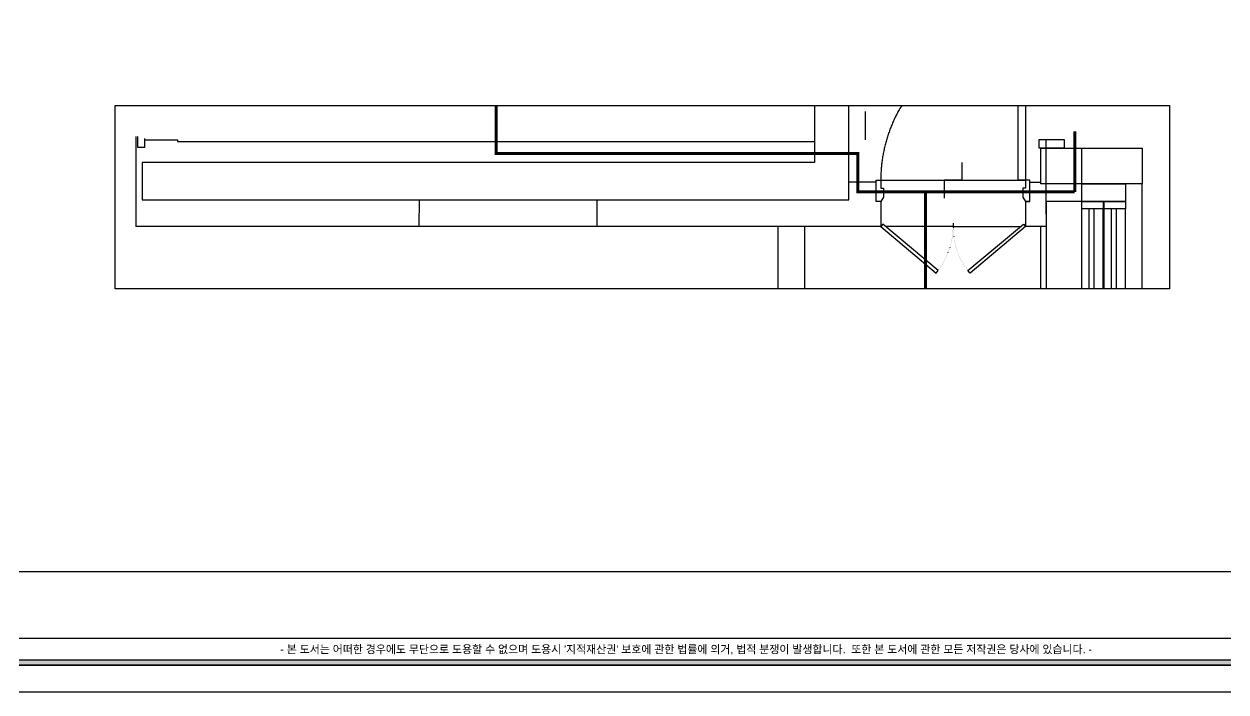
# Model space of a CAD drawing. Header units: millimetres. Extents: x 0 to 460316, y -63250 to 103204.
# Drawn here: x 207048 to 213804, y 31154 to 34910 of the extents above; entities that cross this region are included whole.
import ezdxf
from ezdxf.enums import TextEntityAlignment as Align

# ---------------------------------------------------------------- set-up
doc = ezdxf.new("R2010")
doc.units = ezdxf.units.MM
doc.header["$LTSCALE"] = 25
doc.linetypes.add('ACAD_ISO05W100', pattern=[33, 24, -3, 0, -3, 0, -3])
doc.linetypes.add('DOT', pattern=[0.25, 0, -0.25])
for name, color, linetype in [('06-LIGHT', 4, 'Continuous'), ('07-DIM WAL', 5, 'Continuous'), ('2-con', 2, 'Continuous'), ('ac-door', 30, 'Continuous'), ('ac-Ref', 8, 'Continuous'), ('ac-text', 7, 'Continuous'), ('ac-wall-fin', 3, 'Continuous'), ('ac-window', 140, 'Continuous'), ('CEIL-LIGHT', 7, 'Continuous'), ('F-SYM', 7, 'Continuous'), ('FORM(YOURNAME)-11', 1, 'Continuous'), ('설비', 140, 'Continuous')]:
    doc.layers.add(name, color=color, linetype=linetype)
doc.styles.add('YOURNAME', font='HY울릉도M.TTF')

# ---------------------------------------------------------------- blocks, each defined once
blk = doc.blocks.new('FORM-PLAN')
at = {"layer": 'FORM(YOURNAME)-11'}
h = blk.add_hatch(color=256, dxfattribs=at)
h.dxf.hatch_style = 1
h.paths.add_polyline_path([(-71444, 55115), (10556, 55115), (10556, 54915), (-71444, 54915)])
h.paths.add_polyline_path([(-71444, -2085), (10556, -2085), (10556, -2285), (-71444, -2285)])
at = {"layer": 'Defpoints', "color": 158}
blk.add_line((1346, -1285), (-71444, -1285), dxfattribs=at)
for points in [[(-71444, -2285), (10556, -2285), (10556, 55115), (-71444, 55115)], [(-69444, 53115), (-64, 53115), (-64, 1215), (-69444, 1215)]]:
    blk.add_lwpolyline(points, close=True, dxfattribs=at)
at = {"layer": 'FORM(YOURNAME)-11', "color": 250}
blk.add_lwpolyline([(-72444, -3285), (11556, -3285), (11556, 56115), (-72444, 56115)], close=True, dxfattribs=at)
at = {"layer": 'FORM(YOURNAME)-11'}
blk.add_lwpolyline([(-71444, -2085), (10556, -2085), (10556, -2285), (-71444, -2285)], close=True, dxfattribs=at)
at = {"layer": 'FORM(YOURNAME)-11', "color": 1, "style": 'YOURNAME'}
blk.add_text("- 본 도서는 어떠한 경우에도 무단으로 도용할 수 없으며 도용시 '지적재산권' 보호에 관한 법률에 의거, 법적 분쟁이 발생합니다.  또한 본 도서에 관한 모든 저작권은 당사에 있습니다. -", height=300, dxfattribs=at).set_placement((-32990, -1685), align=Align.MIDDLE_CENTER)
at = {"layer": 'FORM(YOURNAME)-11', "color": 3, "style": 'YOURNAME'}
for tag, height, p in [('1', 450, (9905, 18188)), ('2', 450, (9905, 17544)), ('3', 450, (9905, 16257)), ('4', 450, (9905, 14326)), ('5', 515, (9905, 12009)), ('6', 515, (9905, 9757)), ('7', 515, (9905, 7504)), ('8', 515, (9905, 5252)), ('9', 515, (9905, 2999)), ('10', 515, (5655, 811)), ('11', 515, (9905, 747)), ('12', 515, (5655, -1441)), ('13', 515, (9905, -1441))]:
    blk.add_attdef(tag, text='', height=height, dxfattribs=at).set_placement(p, align=Align.MIDDLE_RIGHT)

msp = doc.modelspace()

# ---------------------------------------------------------------- linework, layer by layer
msp.add_line((211778.4, 34258.02), (211778.4, 34418.02))
at = {"color": 8}
msp.add_line((211286.4, 33421.38), (211286.4, 33771.02), dxfattribs=at)
msp.add_lwpolyline([(212319.97, 34131.02), (212319.97, 34031.02), (212219.97, 34031.02), (212219.97, 33931.02)])
at = {"layer": '06-LIGHT', "color": 10, "linetype": 'ACAD_ISO05W100'}
msp.add_line((212760.63, 33771.02), (212760.63, 33421.38), dxfattribs=at)
at = {"layer": '07-DIM WAL'}
msp.add_lwpolyline([(207560.98, 34452.14), (213485.41, 34452.14), (213485.41, 33421.38), (207560.98, 33421.38)], close=True, dxfattribs=at)
at = {"layer": '2-con'}
for p, q in [((213333.4, 34011.02), (213133.4, 34011.02)), ((213333.4, 33421.38), (213333.4, 34011.02))]:
    msp.add_line(p, q, dxfattribs=at)
for points in [[(207711.4, 33921.02), (211683.4, 33921.02), (211683.4, 34452.14)], [(211491.4, 34452.14), (211491.4, 34131.02), (207711.4, 34131.02), (207711.4, 33921.02)]]:
    msp.add_lwpolyline(points, dxfattribs=at)
msp.add_lwpolyline([(212763.4, 34011.02), (212763.4, 34211.02), (213333.4, 34211.02), (213333.4, 34011.02)], close=True, dxfattribs=at)
at = {"layer": 'ac-door'}
for p, q in [((212636.53, 34031.02), (212636.53, 34452.14)), ((212676.53, 34452.14), (212676.53, 34031.02)), ((207685.4, 34277.86), (207685.4, 34218.02)), ((207727.4, 34218.02), (207727.4, 34265.86)), ((207685.4, 34218.02), (207727.4, 34218.02)), ((211838.4, 34031.02), (211863.4, 34031.02)), ((211838.4, 33911.02), (211838.4, 34031.02)), ((211863.4, 34031.02), (211863.4, 33986.02)), ((211863.4, 33986.02), (211878.4, 33986.02)), ((211878.4, 33986.02), (211878.4, 33936.02)), ((212676.53, 34031.02), (212636.53, 34031.02)), ((212676.53, 33986.02), (212661.53, 33986.02)), ((212661.53, 33986.02), (212661.53, 33936.02)), ((212701.53, 34031.02), (212676.53, 34031.02)), ((212676.53, 34031.02), (212676.53, 33986.02)), ((212701.53, 33911.02), (212701.53, 34031.02)), ((211878.4, 33936.02), (211863.4, 33911.02)), ((212661.53, 33936.02), (212676.53, 33911.02)), ((211863.4, 33911.02), (211838.4, 33911.02)), ((212676.53, 33911.02), (212701.53, 33911.02))]:
    msp.add_line(p, q, dxfattribs=at)
for points in [[(212174.85, 33509.69), (212186.42, 33523.48), (211874.97, 33784.81), (211863.4, 33771.02)], [(212365.08, 33509.69), (212353.51, 33523.48), (212664.96, 33784.81), (212676.53, 33771.02)]]:
    msp.add_lwpolyline(points, close=True, dxfattribs=at)
at = {"layer": 'ac-Ref'}
for p, q in [((211863.4, 34031.02), (212676.53, 34031.02)), ((212269.97, 33789.02), (212269.97, 33771.02)), ((212269.97, 33771.02), (211891.41, 33771.02)), ((212269.97, 33771.02), (212648.52, 33771.02))]:
    msp.add_line(p, q, dxfattribs=at)
at = {"layer": 'ac-Ref', "linetype": 'ACAD_ISO05W100'}
msp.add_arc((212676.53, 34031.02), 813.12, 148.80828, 180, dxfattribs=at)
at = {"layer": 'ac-Ref', "linetype": 'DOT'}
for centre, start, end in [((211863.4, 33771.02), 320, 0), ((212676.53, 33771.02), 180, 220)]:
    msp.add_arc(centre, 406.56, start, end, dxfattribs=at)
at = {"layer": 'ac-text'}
for p, q in [((211291.4, 34248.86), (211491.4, 34248.86)), ((212793.4, 33771.02), (212793.4, 33421.38))]:
    msp.add_line(p, q, dxfattribs=at)
at = {"layer": 'ac-wall-fin'}
for p, q in [((207676.4, 34277.86), (207676.4, 33771.02)), ((207727.4, 34257.86), (207911.4, 34257.86)), ((207911.4, 34257.86), (207911.4, 34248.86)), ((212793.4, 33841.02), (212793.4, 34261.02)), ((207911.4, 34248.86), (211491.4, 34248.86)), ((211838.4, 34021.02), (211683.4, 34021.02)), ((212701.53, 34021.02), (212763.4, 34021.02)), ((209269.82, 33771.02), (209269.99, 33921.57)), ((210269.82, 33771.02), (210269.99, 33920.48)), ((211863.4, 33911.02), (211863.4, 33771.02)), ((212701.53, 33911.02), (212676.53, 33911.02)), ((212676.53, 33911.02), (212676.53, 33771.02)), ((212993.4, 33911.02), (212793.4, 33911.02)), ((212793.4, 33911.02), (212793.4, 33771.02)), ((211863.4, 33771.02), (207676.4, 33771.02)), ((212793.4, 33771.02), (212676.53, 33771.02))]:
    msp.add_line(p, q, dxfattribs=at)
at = {"layer": 'ac-window'}
for p, q in [((212993.4, 33911.02), (212993.4, 34211.02)), ((212993.4, 33421.38), (212993.4, 33871.02)), ((213113.4, 33421.38), (213113.4, 33871.02)), ((213118.4, 33421.38), (213118.4, 33871.02)), ((213238.4, 33421.38), (213238.4, 33871.02))]:
    msp.add_line(p, q, dxfattribs=at)
for points in [[(212893.4, 34261.02), (212893.4, 34211.02), (212753.4, 34211.02), (212753.4, 34261.02)], [(213238.4, 34011.02), (213238.4, 33911.02), (212993.4, 33911.02), (212993.4, 34011.02)], [(213113.4, 33911.02), (213113.4, 33871.02), (212993.4, 33871.02), (212993.4, 33911.02)], [(213238.4, 33911.02), (213238.4, 33871.02), (213118.4, 33871.02), (213118.4, 33911.02)]]:
    msp.add_lwpolyline(points, close=True, dxfattribs=at)
for points in [[(213033.4, 33871.02), (213033.4, 33421.38)], [(213063.4, 33421.38), (213063.4, 33871.02)], [(213158.4, 33871.02), (213158.4, 33421.38)], [(213188.4, 33421.38), (213188.4, 33871.02)]]:
    msp.add_lwpolyline(points, dxfattribs=at)
at = {"layer": 'CEIL-LIGHT'}
msp.add_line((211436.4, 33421.38), (211436.4, 33771.02), dxfattribs=at)
at = {"layer": '설비', "color": 30, "true_color": 0xf26722, "const_width": 16.67}
for points in [[(209701.4, 34452.14), (209701.4, 34181.08), (211734.57, 34181.08), (211734.57, 33966.92), (212631.32, 33965.57)], [(212953.95, 33965.57), (212953.95, 34305.4)], [(212114.9, 33421.38), (212114.9, 33966.35)], [(212631.32, 33965.57), (212953.95, 33965.57)]]:
    msp.add_lwpolyline(points, dxfattribs=at)

# ---------------------------------------------------------------- block references
at = {"layer": 'F-SYM', "xscale": 0.15, "yscale": 0.15, "zscale": 0.15}
msp.add_blockref('FORM-PLAN', (215718.03, 31646.43), dxfattribs=at)

doc.saveas('drawing.dxf')
